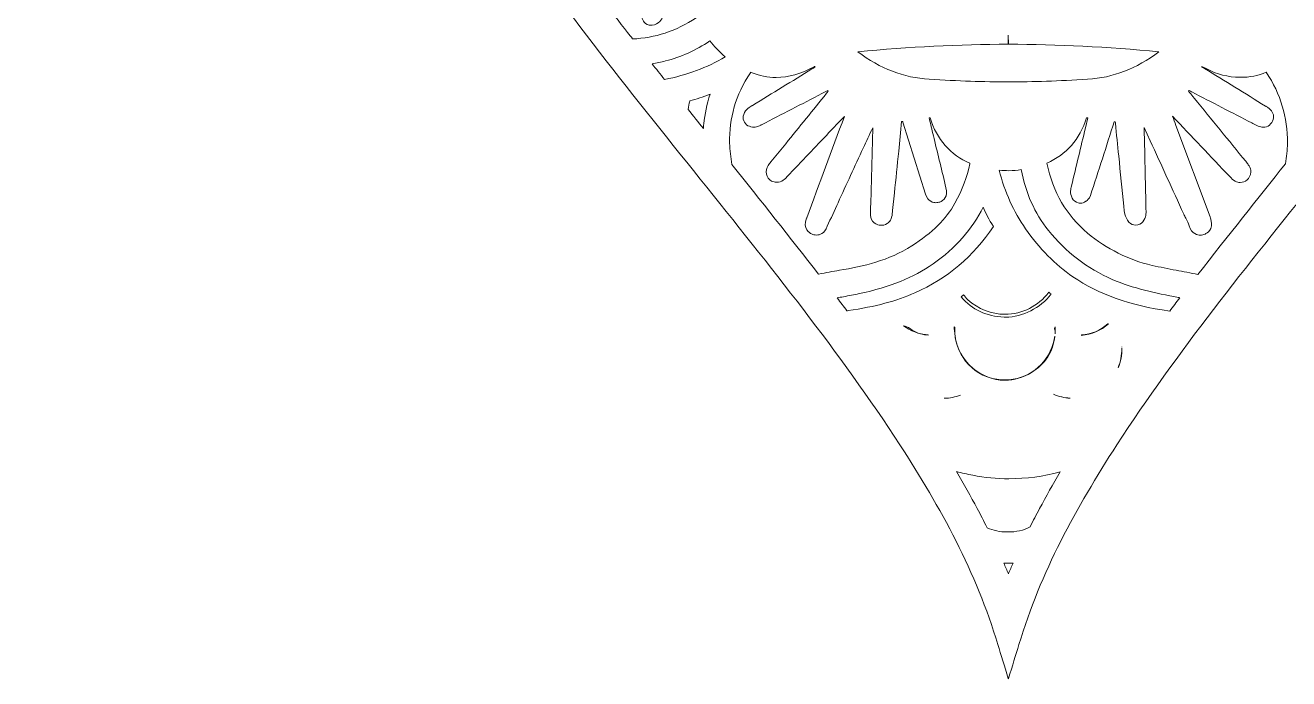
# Model space of a CAD drawing. Extents: x 316 to 1684, y -1896 to -103.
# Drawn here: x 316 to 1195, y -1896 to -1441 of the extents above; entities that cross this region are included whole.
import ezdxf

# ---------------------------------------------------------------- set-up
doc = ezdxf.new("R2010")
doc.units = 0
doc.header["$MEASUREMENT"] = 0
doc.layers.add('Layer 1', color=7, linetype='Continuous')

# ---------------------------------------------------------------- blocks, each defined once
blk = doc.blocks.new('block 3')
at = {"layer": 'Layer 1', "lineweight": 0}
for points, knots in [([(1673.34, -762.19), (1662.42, -742.79), (1645.38, -729.84), (1626.13, -719.8), (1579.9, -695.65), (1530.89, -691.29), (1480.17, -700.46), (1472.26, -701.9), (1464.42, -703.7), (1456.37, -704.91), (1469.08, -697.31), (1482.2, -690.52), (1494.42, -682.22), (1597.01, -612.54), (1651.13, -515.78), (1656.09, -391.82), (1657.77, -349.84), (1651.93, -308.69), (1637.06, -269.34), (1611.07, -200.51), (1565.67, -148.18), (1500.72, -113.18), (1495.34, -110.27), (1489.49, -108.12), (1483.74, -105.96), (1478.61, -104.02), (1473.29, -103.36), (1467.76, -104.63), (1456.24, -107.26), (1452.69, -116.14), (1459.89, -125.56), (1462.54, -129.04), (1465.99, -132.03), (1469.48, -134.71), (1504.07, -161.2), (1530.16, -194), (1547, -234.47), (1562.92, -272.75), (1566.44, -312.54), (1564.66, -353.22), (1563.42, -381.55), (1557.91, -408.97), (1544.9, -434.47), (1526.94, -469.68), (1498.13, -493.38), (1462.73, -508.99), (1403.63, -535.05), (1341.45, -548.51), (1276.91, -549.25), (1244.48, -549.61), (1212.44, -543.11), (1181.42, -534.64), (1141.75, -523.78), (1102.93, -524.67), (1063.01, -531.95), (1042.09, -535.75), (1021.1, -537.48), (1000.09, -537.46), (1000.09, -537.46), (999.91, -537.46), (999.91, -537.46), (978.9, -537.48), (957.91, -535.75), (936.99, -531.95), (897.07, -524.67), (858.25, -523.78), (818.58, -534.64), (787.56, -543.11), (755.52, -549.61), (723.09, -549.25), (658.55, -548.51), (596.37, -535.05), (537.27, -508.99), (501.87, -493.38), (473.06, -469.68), (455.1, -434.47), (442.09, -408.97), (436.58, -381.55), (435.34, -353.22), (433.56, -312.54), (437.08, -272.75), (453, -234.47), (469.84, -194), (495.93, -161.2), (530.52, -134.71), (534.01, -132.03), (537.46, -129.04), (540.11, -125.56), (547.31, -116.14), (543.76, -107.26), (532.24, -104.63), (526.71, -103.36), (521.39, -104.02), (516.26, -105.96), (510.51, -108.12), (504.66, -110.27), (499.28, -113.18), (434.33, -148.18), (388.93, -200.51), (362.94, -269.34), (348.07, -308.69), (342.23, -349.84), (343.91, -391.82), (348.87, -515.78), (402.99, -612.54), (505.58, -682.22), (517.8, -690.52), (530.92, -697.31), (543.63, -704.91), (535.58, -703.7), (527.74, -701.9), (519.83, -700.46), (469.11, -691.29), (420.1, -695.65), (373.87, -719.8), (354.62, -729.84), (337.58, -742.79), (326.66, -762.19), (315.82, -781.5), (317.18, -798.65), (331.61, -815.5), (368.81, -858.95), (417.78, -881), (472.89, -890.53), (504.31, -895.96), (535.11, -888.27), (565.83, -882.51), (590.21, -877.94), (614, -870.13), (639.08, -869.18), (649.66, -868.8), (660.2, -868.1), (670.74, -869.82), (672.19, -870.06), (673.96, -870.13), (674.55, -871.64), (675.23, -873.37), (673.43, -874.11), (672.36, -875.01), (668.06, -878.7), (663.71, -882.32), (659.38, -885.99), (620.72, -918.68), (588.9, -956.78), (568.23, -1003.36), (540.49, -1065.87), (541.29, -1129.7), (560.55, -1194.13), (578.08, -1252.81), (607.58, -1305.64), (640.94, -1356.5), (684.92, -1423.61), (735.47, -1485.8), (785.51, -1548.36), (833.7, -1608.6), (882.43, -1668.47), (924.51, -1733.3), (952.78, -1776.85), (977.69, -1822.09), (992.65, -1872.18), (994.88, -1879.62), (997.22, -1887), (999.91, -1895.78), (999.93, -1895.87), (999.96, -1895.94), (999.99, -1896.03), (999.99, -1896.01), (1000, -1896.01), (1000, -1896), (1000, -1896.01), (1000.01, -1896.01), (1000.01, -1896.03), (1000.04, -1895.94), (1000.07, -1895.87), (1000.09, -1895.78), (1002.78, -1887), (1005.12, -1879.62), (1007.35, -1872.18), (1022.31, -1822.09), (1047.22, -1776.85), (1075.49, -1733.3), (1117.57, -1668.47), (1166.3, -1608.6), (1214.49, -1548.36), (1264.53, -1485.8), (1315.08, -1423.61), (1359.06, -1356.5), (1392.42, -1305.64), (1421.92, -1252.81), (1439.45, -1194.13), (1458.71, -1129.7), (1459.51, -1065.87), (1431.77, -1003.36), (1411.1, -956.78), (1379.28, -918.68), (1340.63, -885.99), (1336.29, -882.32), (1331.94, -878.7), (1327.64, -875.01), (1326.57, -874.11), (1324.77, -873.37), (1325.45, -871.64), (1326.04, -870.13), (1327.81, -870.06), (1329.26, -869.82), (1339.8, -868.1), (1350.34, -868.8), (1360.92, -869.18), (1386, -870.13), (1409.79, -877.94), (1434.17, -882.51), (1464.89, -888.27), (1495.69, -895.96), (1527.11, -890.53), (1582.22, -881), (1631.19, -858.95), (1668.39, -815.5), (1682.82, -798.65), (1684.18, -781.5), (1673.34, -762.19)], [0, 0, 0, 0, 1, 1, 1, 2, 2, 2, 3, 3, 3, 4, 4, 4, 5, 5, 5, 6, 6, 6, 7, 7, 7, 8, 8, 8, 9, 9, 9, 10, 10, 10, 11, 11, 11, 12, 12, 12, 13, 13, 13, 14, 14, 14, 15, 15, 15, 16, 16, 16, 17, 17, 17, 18, 18, 18, 19, 19, 19, 20, 20, 20, 21, 21, 21, 22, 22, 22, 23, 23, 23, 24, 24, 24, 25, 25, 25, 26, 26, 26, 27, 27, 27, 28, 28, 28, 29, 29, 29, 30, 30, 30, 31, 31, 31, 32, 32, 32, 33, 33, 33, 34, 34, 34, 35, 35, 35, 36, 36, 36, 37, 37, 37, 38, 38, 38, 39, 39, 39, 40, 40, 40, 41, 41, 41, 42, 42, 42, 43, 43, 43, 44, 44, 44, 45, 45, 45, 46, 46, 46, 47, 47, 47, 48, 48, 48, 49, 49, 49, 50, 50, 50, 51, 51, 51, 52, 52, 52, 53, 53, 53, 54, 54, 54, 55, 55, 55, 56, 56, 56, 57, 57, 57, 58, 58, 58, 59, 59, 59, 60, 60, 60, 61, 61, 61, 62, 62, 62, 63, 63, 63, 64, 64, 64, 65, 65, 65, 66, 66, 66, 67, 67, 67, 68, 68, 68, 69, 69, 69, 70, 70, 70, 71, 71, 71, 72, 72, 72, 73, 73, 73, 73]), ([(718.11, -1423.96), (718.91, -1423.39), (719.71, -1422.8), (720.48, -1422.18), (720.48, -1422.18), (733.35, -1411.68), (733.35, -1411.68), (744.77, -1402.36), (756.59, -1392.72), (768.27, -1383.34), (768.75, -1382.95), (769.18, -1382.56), (769.59, -1382.17), (769.76, -1382.33), (769.93, -1382.49), (770.1, -1382.64), (769.87, -1383.04), (769.64, -1383.44), (769.45, -1383.81), (761.71, -1398.78), (753.97, -1413.75), (746.36, -1428.61), (746.36, -1428.61), (746.24, -1428.8), (746.24, -1428.8), (742.91, -1433.89), (745.36, -1437.72), (746.57, -1439.13), (747.76, -1440.53), (749.5, -1441.32), (751.32, -1441.32), (751.55, -1441.32), (751.79, -1441.31), (752.02, -1441.28), (756.94, -1440.72), (758.83, -1436.75), (759.45, -1435.45), (759.51, -1435.32), (759.56, -1435.2), (759.6, -1435.13), (766.46, -1424.02), (773.27, -1412.89), (780.08, -1401.75), (780.2, -1403.43), (780.37, -1405.12), (780.63, -1406.91), (778.22, -1416.71), (778.91, -1426.54), (782.68, -1436.18), (768.88, -1445.35), (754.06, -1450.27), (738.46, -1450.82), (737.31, -1449.35), (736.15, -1447.88), (735, -1446.4), (728.99, -1438.71), (723.29, -1431.3), (717.82, -1424.13), (717.91, -1424.07), (718.01, -1424.02), (718.11, -1423.96)], [0, 0, 0, 0, 1, 1, 1, 2, 2, 2, 3, 3, 3, 4, 4, 4, 5, 5, 5, 6, 6, 6, 7, 7, 7, 8, 8, 8, 9, 9, 9, 10, 10, 10, 11, 11, 11, 12, 12, 12, 13, 13, 13, 14, 14, 14, 15, 15, 15, 16, 16, 16, 17, 17, 17, 18, 18, 18, 19, 19, 19, 20, 20, 20, 20]), ([(999.91, -1448.25), (999.91, -1448.25), (1000.07, -1454.5), (1000.07, -1454.5), (1034.08, -1454.62), (1069.22, -1456.4), (1104.75, -1459.8), (1089.2, -1471.54), (1072.85, -1477.81), (1055.12, -1478.89), (1035.09, -1480.1), (1017.08, -1480.72), (999.94, -1480.8), (982.92, -1480.72), (964.91, -1480.1), (944.89, -1478.89), (927.15, -1477.81), (910.8, -1471.54), (895.25, -1459.8), (930.78, -1456.4), (965.92, -1454.62), (999.93, -1454.5), (999.93, -1454.5), (999.91, -1448.25), (999.91, -1448.25)], [0, 0, 0, 0, 1, 1, 1, 2, 2, 2, 3, 3, 3, 4, 4, 4, 5, 5, 5, 6, 6, 6, 7, 7, 7, 8, 8, 8, 8]), ([(761.36, -1466.17), (772.05, -1463.44), (782.41, -1458.77), (792.2, -1452.26), (795.12, -1456.03), (798.65, -1459.66), (802.89, -1463.25), (790.3, -1470.88), (776.43, -1476.07), (760.65, -1479.04), (757.77, -1475.41), (754.9, -1471.77), (752.04, -1468.13), (755.16, -1467.62), (758.27, -1466.97), (761.36, -1466.17)], [0, 0, 0, 0, 1, 1, 1, 2, 2, 2, 3, 3, 3, 4, 4, 4, 5, 5, 5, 5]), ([(806.02, -1523.4), (805.52, -1505.93), (810.24, -1489.9), (820.46, -1474.42), (820.55, -1474.28), (820.63, -1474.17), (820.7, -1474.07), (820.79, -1474.1), (820.89, -1474.14), (821, -1474.19), (826.66, -1476.46), (832.49, -1477.62), (838.35, -1477.62), (846.96, -1477.62), (855.85, -1475.11), (864.78, -1470.15), (864.92, -1470.07), (865.07, -1469.99), (865.21, -1469.91), (865.27, -1470.12), (865.35, -1470.32), (865.41, -1470.53), (864.65, -1470.93), (863.95, -1471.35), (863.29, -1471.75), (849.52, -1480.18), (835.75, -1488.6), (822, -1497.07), (821.85, -1497.16), (821.69, -1497.24), (821.53, -1497.33), (820.15, -1498.07), (817.28, -1499.6), (815.81, -1503.34), (814.62, -1506.34), (815.91, -1509.74), (818.78, -1511.21), (820.1, -1511.89), (821.49, -1512.23), (822.9, -1512.23), (824.14, -1512.23), (825.21, -1511.96), (826.08, -1511.63), (826.94, -1511.29), (827.61, -1510.89), (828.04, -1510.64), (828.04, -1510.64), (828.25, -1510.51), (828.25, -1510.51), (842.24, -1503.33), (856.22, -1496.11), (870.2, -1488.89), (870.2, -1488.89), (873.34, -1487.27), (873.34, -1487.27), (873.61, -1487.13), (873.92, -1486.96), (874.23, -1486.79), (874.37, -1486.96), (874.51, -1487.12), (874.65, -1487.29), (874.15, -1487.83), (873.76, -1488.31), (873.5, -1488.63), (864.07, -1500.37), (854.38, -1512.24), (845.01, -1523.72), (845.01, -1523.72), (834.65, -1536.43), (834.65, -1536.43), (834.02, -1537.2), (833.41, -1537.99), (832.84, -1538.81), (831.56, -1540.63), (831.1, -1542.87), (831.58, -1544.95), (832.05, -1546.96), (833.38, -1548.7), (835.24, -1549.71), (836.27, -1550.27), (837.47, -1550.57), (838.71, -1550.57), (840.3, -1550.57), (841.95, -1550.08), (843.24, -1549.21), (844.42, -1548.42), (845.27, -1547.51), (845.9, -1546.84), (845.9, -1546.84), (857.38, -1534.71), (857.38, -1534.71), (866.69, -1524.88), (876.29, -1514.75), (885.84, -1504.79), (877.11, -1528.23), (868.38, -1551.67), (859.61, -1575.23), (859.61, -1575.23), (859.48, -1575.55), (859.48, -1575.55), (856.39, -1583.01), (861.84, -1585.97), (862.95, -1586.48), (864.1, -1587.02), (865.27, -1587.28), (866.44, -1587.28), (867.45, -1587.28), (868.87, -1587.08), (870.26, -1586.22), (871.64, -1585.37), (873, -1583.85), (873.89, -1581.2), (873.89, -1581.2), (873.9, -1581.11), (873.9, -1581.11), (876.47, -1575.73), (879.02, -1570.25), (881.46, -1564.82), (887.17, -1552.14), (893.15, -1539.3), (898.94, -1526.88), (901.15, -1522.15), (903.35, -1517.42), (905.55, -1512.68), (905.55, -1512.68), (904.32, -1565.69), (904.32, -1565.69), (904.21, -1566.1), (904.14, -1566.53), (904.12, -1566.98), (904.11, -1567.22), (904.09, -1567.46), (904.07, -1567.7), (904, -1568.49), (903.92, -1569.47), (904, -1570.59), (903.99, -1570.71), (903.98, -1570.83), (903.97, -1570.96), (903.2, -1579.29), (909.46, -1580.35), (910.72, -1580.48), (911.03, -1580.51), (911.31, -1580.52), (911.59, -1580.52), (912.18, -1580.52), (913.98, -1580.42), (915.66, -1579.36), (917.36, -1578.3), (918.94, -1576.27), (919.14, -1572.41), (919.14, -1572.41), (919.15, -1572.27), (919.15, -1572.27), (919.4, -1571.4), (919.44, -1570.67), (919.45, -1570.24), (919.45, -1570.24), (920.7, -1558.02), (920.7, -1558.02), (921.69, -1548.36), (922.67, -1538.7), (923.65, -1529.03), (924.35, -1522.15), (925.04, -1515.27), (925.65, -1508.37), (925.9, -1508.36), (926.15, -1508.36), (926.39, -1508.34), (926.44, -1508.5), (926.48, -1508.67), (926.53, -1508.83), (926.53, -1508.83), (942.41, -1558.75), (942.41, -1558.75), (943.97, -1564.21), (947.96, -1564.79), (949.6, -1564.79), (950.47, -1564.79), (951.34, -1564.64), (952.21, -1564.33), (954.72, -1563.43), (958.46, -1560.35), (956.55, -1554.4), (953.8, -1542.98), (951.04, -1531.57), (948.28, -1520.15), (948.28, -1520.15), (947.81, -1518.19), (947.81, -1518.19), (946.8, -1514.01), (945.78, -1509.84), (944.76, -1505.66), (945, -1505.68), (945.23, -1505.72), (945.46, -1505.74), (950.32, -1520.83), (959.63, -1531.46), (973.21, -1537.4), (973.21, -1537.4), (973.17, -1537.65), (973.17, -1537.65), (971.4, -1546.79), (968, -1555.78), (962.79, -1565.13), (956.52, -1576.39), (947.23, -1585.57), (932.69, -1594.87), (916.75, -1605.07), (899.08, -1609.05), (882.36, -1611.84), (877.94, -1612.57), (872.96, -1613.43), (867.94, -1614.51), (847.95, -1588.96), (827.5, -1563.22), (807.59, -1538.19), (806.69, -1533.3), (806.16, -1528.33), (806.02, -1523.4)], [0, 0, 0, 0, 1, 1, 1, 2, 2, 2, 3, 3, 3, 4, 4, 4, 5, 5, 5, 6, 6, 6, 7, 7, 7, 8, 8, 8, 9, 9, 9, 10, 10, 10, 11, 11, 11, 12, 12, 12, 13, 13, 13, 14, 14, 14, 15, 15, 15, 16, 16, 16, 17, 17, 17, 18, 18, 18, 19, 19, 19, 20, 20, 20, 21, 21, 21, 22, 22, 22, 23, 23, 23, 24, 24, 24, 25, 25, 25, 26, 26, 26, 27, 27, 27, 28, 28, 28, 29, 29, 29, 30, 30, 30, 31, 31, 31, 32, 32, 32, 33, 33, 33, 34, 34, 34, 35, 35, 35, 36, 36, 36, 37, 37, 37, 38, 38, 38, 39, 39, 39, 40, 40, 40, 41, 41, 41, 42, 42, 42, 43, 43, 43, 44, 44, 44, 45, 45, 45, 46, 46, 46, 47, 47, 47, 48, 48, 48, 49, 49, 49, 50, 50, 50, 51, 51, 51, 52, 52, 52, 53, 53, 53, 54, 54, 54, 55, 55, 55, 56, 56, 56, 57, 57, 57, 58, 58, 58, 59, 59, 59, 60, 60, 60, 61, 61, 61, 62, 62, 62, 63, 63, 63, 64, 64, 64, 65, 65, 65, 66, 66, 66, 67, 67, 67, 68, 68, 68, 69, 69, 69, 70, 70, 70, 71, 71, 71, 72, 72, 72, 73, 73, 73, 73]), ([(1192.79, -1537.72), (1173.85, -1561.53), (1152.56, -1588.3), (1131.85, -1614.78), (1126.8, -1613.66), (1121.74, -1612.71), (1116.8, -1611.79), (1111.25, -1610.75), (1105.51, -1609.67), (1099.99, -1608.39), (1083.42, -1604.52), (1068.32, -1596.97), (1055.12, -1585.94), (1040.37, -1573.6), (1031.12, -1557.66), (1026.86, -1537.24), (1040.3, -1531.38), (1049.54, -1520.81), (1054.41, -1505.75), (1054.7, -1505.73), (1054.99, -1505.69), (1055.28, -1505.66), (1055.28, -1505.66), (1053.59, -1512.7), (1053.59, -1512.7), (1050.37, -1526.12), (1047.15, -1539.53), (1043.96, -1552.96), (1043.96, -1552.96), (1043.85, -1553.38), (1043.85, -1553.38), (1043.44, -1554.89), (1042.59, -1558.02), (1044.38, -1561.68), (1045.21, -1563.36), (1046.79, -1564.55), (1048.62, -1564.98), (1049.08, -1565.08), (1049.54, -1565.13), (1050, -1565.13), (1051.4, -1565.13), (1052.79, -1564.66), (1053.91, -1563.8), (1053.91, -1563.8), (1054.09, -1563.67), (1054.09, -1563.67), (1054.78, -1563.21), (1056.4, -1562.12), (1057.14, -1559.85), (1062.67, -1542.73), (1068.17, -1525.59), (1073.64, -1508.44), (1073.88, -1508.46), (1074.13, -1508.46), (1074.37, -1508.48), (1074.4, -1508.91), (1074.43, -1509.29), (1074.46, -1509.55), (1075.24, -1517.15), (1076.01, -1524.76), (1076.77, -1532.36), (1077.94, -1543.95), (1079.11, -1555.54), (1080.33, -1567.12), (1080.37, -1567.49), (1080.4, -1567.87), (1080.43, -1568.26), (1080.62, -1570.81), (1080.9, -1574.67), (1083.89, -1578.23), (1085.07, -1579.64), (1086.83, -1580.46), (1088.67, -1580.46), (1088.67, -1580.46), (1088.73, -1580.46), (1088.73, -1580.46), (1090.59, -1580.44), (1092.35, -1579.6), (1093.53, -1578.15), (1096.04, -1575.06), (1095.85, -1571.84), (1095.76, -1570.3), (1095.76, -1570.3), (1095.73, -1569.86), (1095.73, -1569.86), (1095.56, -1561.4), (1095.37, -1552.94), (1095.18, -1544.48), (1094.95, -1533.8), (1094.72, -1523.12), (1094.49, -1512.44), (1094.49, -1512.44), (1098.7, -1521.65), (1098.7, -1521.65), (1106.46, -1538.66), (1114.22, -1555.67), (1122.02, -1572.67), (1122.49, -1573.67), (1122.98, -1574.66), (1123.48, -1575.65), (1124.39, -1577.45), (1125.24, -1579.15), (1125.76, -1580.79), (1127.62, -1586.68), (1131.86, -1587.32), (1133.6, -1587.32), (1134.73, -1587.32), (1135.85, -1587.08), (1136.94, -1586.59), (1137.99, -1586.12), (1143.08, -1583.46), (1140.93, -1576.53), (1140.93, -1576.53), (1140.86, -1576.28), (1140.86, -1576.28), (1140.72, -1575.75), (1140.53, -1575.22), (1140.33, -1574.7), (1140.33, -1574.7), (1116.61, -1511.02), (1116.61, -1511.02), (1115.82, -1508.9), (1115.02, -1506.79), (1114.22, -1504.67), (1127.48, -1518.65), (1140.74, -1532.63), (1154, -1546.6), (1154, -1546.6), (1154.26, -1546.88), (1154.26, -1546.88), (1155.03, -1547.7), (1156.18, -1548.95), (1157.87, -1549.82), (1158.99, -1550.39), (1160.16, -1550.69), (1161.36, -1550.69), (1164.59, -1550.69), (1168.26, -1548.4), (1168.68, -1543.38), (1168.8, -1541.87), (1168.38, -1540.38), (1167.49, -1539.16), (1167.49, -1539.16), (1166.93, -1538.39), (1166.93, -1538.39), (1166.38, -1537.62), (1165.79, -1536.8), (1165.15, -1536.01), (1153.25, -1521.39), (1141.35, -1506.78), (1129.44, -1492.18), (1129.44, -1492.18), (1128.41, -1490.91), (1128.41, -1490.91), (1127.43, -1489.69), (1126.41, -1488.44), (1125.32, -1487.21), (1125.47, -1487.04), (1125.61, -1486.87), (1125.76, -1486.7), (1126.34, -1487.05), (1126.91, -1487.35), (1127.42, -1487.61), (1127.42, -1487.61), (1127.63, -1487.72), (1127.63, -1487.72), (1141.59, -1494.93), (1155.55, -1502.12), (1169.51, -1509.31), (1169.51, -1509.31), (1170.11, -1509.62), (1170.11, -1509.62), (1171.38, -1510.27), (1172.64, -1510.92), (1173.92, -1511.52), (1175.06, -1512.04), (1176.17, -1512.3), (1177.3, -1512.3), (1180.53, -1512.3), (1183.27, -1510.16), (1184.28, -1506.86), (1184.7, -1505.49), (1184.63, -1504.03), (1184.1, -1502.7), (1182.92, -1499.76), (1180.55, -1498.46), (1179.28, -1497.76), (1179.14, -1497.68), (1178.99, -1497.6), (1178.85, -1497.52), (1164.75, -1488.84), (1150.63, -1480.17), (1136.51, -1471.52), (1135.95, -1471.18), (1135.28, -1470.79), (1134.54, -1470.43), (1134.58, -1470.28), (1134.64, -1470.13), (1134.68, -1469.98), (1142.23, -1474.35), (1149.89, -1476.79), (1157.96, -1477.42), (1159.2, -1477.51), (1160.45, -1477.56), (1161.67, -1477.56), (1167.78, -1477.56), (1173.72, -1476.39), (1179.48, -1474.05), (1189.53, -1489.25), (1194.22, -1505.04), (1194.22, -1523.44), (1194.12, -1528.14), (1193.64, -1532.94), (1192.79, -1537.72)], [0, 0, 0, 0, 1, 1, 1, 2, 2, 2, 3, 3, 3, 4, 4, 4, 5, 5, 5, 6, 6, 6, 7, 7, 7, 8, 8, 8, 9, 9, 9, 10, 10, 10, 11, 11, 11, 12, 12, 12, 13, 13, 13, 14, 14, 14, 15, 15, 15, 16, 16, 16, 17, 17, 17, 18, 18, 18, 19, 19, 19, 20, 20, 20, 21, 21, 21, 22, 22, 22, 23, 23, 23, 24, 24, 24, 25, 25, 25, 26, 26, 26, 27, 27, 27, 28, 28, 28, 29, 29, 29, 30, 30, 30, 31, 31, 31, 32, 32, 32, 33, 33, 33, 34, 34, 34, 35, 35, 35, 36, 36, 36, 37, 37, 37, 38, 38, 38, 39, 39, 39, 40, 40, 40, 41, 41, 41, 42, 42, 42, 43, 43, 43, 44, 44, 44, 45, 45, 45, 46, 46, 46, 47, 47, 47, 48, 48, 48, 49, 49, 49, 50, 50, 50, 51, 51, 51, 52, 52, 52, 53, 53, 53, 54, 54, 54, 55, 55, 55, 56, 56, 56, 57, 57, 57, 58, 58, 58, 59, 59, 59, 60, 60, 60, 61, 61, 61, 62, 62, 62, 63, 63, 63, 64, 64, 64, 65, 65, 65, 66, 66, 66, 67, 67, 67, 68, 68, 68, 69, 69, 69, 70, 70, 70, 71, 71, 71, 71]), ([(777.17, -1499.92), (777.48, -1497.9), (777.82, -1496), (778.19, -1494.16), (778.21, -1494.08), (778.22, -1494), (778.24, -1493.93), (778.25, -1493.93), (778.25, -1493.92), (778.26, -1493.92), (782.81, -1492.74), (787.47, -1491.22), (792.46, -1489.27), (790.17, -1496.37), (788.69, -1503.23), (788, -1510), (787.89, -1511.07), (787.8, -1512.14), (787.72, -1513.21), (784.2, -1508.78), (780.68, -1504.35), (777.17, -1499.92)], [0, 0, 0, 0, 1, 1, 1, 2, 2, 2, 3, 3, 3, 4, 4, 4, 5, 5, 5, 6, 6, 6, 7, 7, 7, 7]), ([(1044.82, -1616.27), (1032.44, -1607.79), (1021.69, -1596.89), (1011.96, -1582.96), (1003.56, -1570.9), (997.52, -1557.52), (993.55, -1542.17), (996.04, -1542.41), (998.26, -1542.52), (1000.36, -1542.52), (1003.42, -1542.52), (1006.22, -1542.28), (1008.91, -1541.78), (1011.94, -1557.87), (1018.31, -1572.09), (1027.85, -1584.04), (1039.86, -1599.08), (1054.81, -1610.56), (1072.28, -1618.15), (1086.96, -1624.52), (1102.36, -1627.73), (1118.17, -1630.72), (1118.55, -1630.79), (1118.93, -1630.87), (1119.31, -1630.94), (1116.9, -1634.07), (1114.54, -1637.15), (1112.25, -1640.17), (1084.49, -1636.33), (1062.99, -1628.7), (1044.82, -1616.27)], [0, 0, 0, 0, 1, 1, 1, 2, 2, 2, 3, 3, 3, 4, 4, 4, 5, 5, 5, 6, 6, 6, 7, 7, 7, 8, 8, 8, 9, 9, 9, 10, 10, 10, 10]), ([(887.62, -1639.99), (885.39, -1637.06), (883.11, -1634.08), (880.78, -1631.05), (882.27, -1630.77), (883.76, -1630.49), (885.23, -1630.21), (888.91, -1629.52), (892.58, -1628.83), (896.23, -1628.05), (917.67, -1623.49), (933.98, -1616.93), (947.55, -1607.38), (963.12, -1596.4), (974.83, -1583.14), (982.49, -1567.83), (984.18, -1572.18), (986.45, -1576.5), (989.6, -1581.37), (975.58, -1602.29), (957.71, -1617.37), (934.98, -1627.49), (921.98, -1633.28), (907.64, -1637.1), (888.51, -1639.87), (888.21, -1639.91), (887.92, -1639.95), (887.62, -1639.99)], [0, 0, 0, 0, 1, 1, 1, 2, 2, 2, 3, 3, 3, 4, 4, 4, 5, 5, 5, 6, 6, 6, 7, 7, 7, 8, 8, 8, 9, 9, 9, 9]), ([(998.05, -1644.4), (997.72, -1644.4), (997.4, -1644.39), (997.16, -1644.38), (984.66, -1643.88), (974.83, -1639.28), (967.16, -1630.32), (967.76, -1629.82), (968.32, -1629.32), (968.84, -1628.84), (969.58, -1629.96), (970.49, -1631.23), (971.7, -1632.32), (978.95, -1638.84), (988.18, -1642.43), (997.7, -1642.43), (1009.73, -1642.43), (1020.87, -1636.75), (1028.07, -1627.09), (1028.62, -1627.51), (1029.18, -1627.92), (1029.76, -1628.3), (1022.09, -1638.26), (1010.07, -1644.4), (998.05, -1644.4)], [0, 0, 0, 0, 1, 1, 1, 2, 2, 2, 3, 3, 3, 4, 4, 4, 5, 5, 5, 6, 6, 6, 7, 7, 7, 8, 8, 8, 8]), ([(944.09, -1657.05), (937.42, -1656.18), (931.74, -1654), (926.92, -1650.46), (928.52, -1650.59), (930.12, -1651.3), (931.8, -1652.61), (934.99, -1655.11), (939.01, -1656.47), (944.06, -1656.75), (944.07, -1656.85), (944.08, -1656.95), (944.09, -1657.05)], [0, 0, 0, 0, 1, 1, 1, 2, 2, 2, 3, 3, 3, 4, 4, 4, 4]), ([(992.03, -1687.68), (993.86, -1687.97), (995.72, -1688.11), (997.55, -1688.11), (1013.16, -1688.11), (1026.96, -1677.68), (1031.13, -1662.76), (1031.13, -1662.76), (1031.4, -1661.83), (1031.4, -1661.83), (1031.75, -1660.65), (1032.16, -1659.26), (1032.39, -1657.74), (1031.18, -1668.35), (1025.58, -1677.08), (1015.97, -1683.02), (1010.36, -1686.5), (1004, -1688.33), (997.6, -1688.33), (980.12, -1688.33), (965.17, -1675.12), (962.84, -1657.6), (962.48, -1654.94), (962.31, -1652.92), (962.34, -1651.2), (962.45, -1651.3), (962.56, -1651.4), (962.68, -1651.5), (962.66, -1651.71), (962.64, -1651.94), (962.64, -1652.17), (962.14, -1669.46), (975.05, -1685.06), (992.03, -1687.68)], [0, 0, 0, 0, 1, 1, 1, 2, 2, 2, 3, 3, 3, 4, 4, 4, 5, 5, 5, 6, 6, 6, 7, 7, 7, 8, 8, 8, 9, 9, 9, 10, 10, 10, 11, 11, 11, 11]), ([(1032.3, -1653.15), (1032.12, -1652.32), (1032.03, -1651.88), (1032.59, -1651.23), (1032.67, -1652.84), (1032.65, -1654.42), (1032.55, -1655.96), (1032.57, -1655.04), (1032.51, -1654.1), (1032.3, -1653.15)], [0, 0, 0, 0, 1, 1, 1, 2, 2, 2, 3, 3, 3, 3]), ([(1050.81, -1657.16), (1050.81, -1657.16), (1050.81, -1656.82), (1050.81, -1656.82), (1057.78, -1656.44), (1064.07, -1653.77), (1069.19, -1649), (1069.32, -1649.06), (1069.47, -1649.11), (1069.61, -1649.16), (1064.36, -1653.8), (1058.05, -1656.48), (1050.81, -1657.16)], [0, 0, 0, 0, 1, 1, 1, 2, 2, 2, 3, 3, 3, 4, 4, 4, 4]), ([(1079, -1666.02), (1079.06, -1670.71), (1078.19, -1675.38), (1076.36, -1679.72), (1078.01, -1675.56), (1078.93, -1670.94), (1079, -1666.02)], [0, 0, 0, 0, 1, 1, 1, 2, 2, 2, 2]), ([(1079.02, -1665.02), (1079.02, -1665.12), (1079.01, -1665.21), (1079.01, -1665.3), (1079.01, -1665.3), (1079.01, -1665.03), (1079.01, -1665.03), (1079.01, -1665.03), (1079.01, -1665.02), (1079.02, -1665.02)], [0, 0, 0, 0, 1, 1, 1, 2, 2, 2, 3, 3, 3, 3]), ([(966.68, -1698.69), (963.03, -1700.09), (959.23, -1700.85), (955.31, -1700.88), (959.19, -1700.8), (963, -1700.06), (966.68, -1698.69)], [0, 0, 0, 0, 1, 1, 1, 2, 2, 2, 2]), ([(1031.36, -1698.09), (1035.14, -1699.63), (1039.01, -1700.53), (1042.93, -1700.79), (1038.88, -1700.61), (1035.05, -1699.72), (1031.36, -1698.09)], [0, 0, 0, 0, 1, 1, 1, 2, 2, 2, 2]), ([(999.41, -1793.92), (994.09, -1793.91), (989.32, -1792.91), (985.2, -1790.95), (982.9, -1786.34), (980.58, -1781.86), (978.29, -1777.59), (973.76, -1769.16), (968.91, -1760.54), (963.8, -1751.83), (967.53, -1752.83), (971.34, -1753.71), (975.21, -1754.47), (983.46, -1756.07), (991.92, -1756.88), (1000.36, -1756.88), (1012.43, -1756.88), (1024.38, -1755.27), (1036.07, -1752.07), (1031.01, -1760.69), (1026.2, -1769.23), (1021.71, -1777.59), (1019.45, -1781.8), (1017.22, -1786.11), (1015.05, -1790.42), (1010.65, -1792.74), (1005.41, -1793.92), (999.41, -1793.92)], [0, 0, 0, 0, 1, 1, 1, 2, 2, 2, 3, 3, 3, 4, 4, 4, 5, 5, 5, 6, 6, 6, 7, 7, 7, 8, 8, 8, 9, 9, 9, 9]), ([(999.59, -1815.67), (1000.79, -1815.67), (1002.01, -1815.63), (1003.23, -1815.54), (1002.14, -1818), (1001.07, -1820.48), (1000, -1822.98), (998.94, -1820.49), (997.87, -1818.04), (996.79, -1815.6), (997.72, -1815.65), (998.65, -1815.67), (999.59, -1815.67)], [0, 0, 0, 0, 1, 1, 1, 2, 2, 2, 3, 3, 3, 4, 4, 4, 4])]:
    blk.add_open_spline(points, degree=3, knots=knots, dxfattribs=at)
blk = doc.blocks.new('block 2')
at = {"layer": 'Layer 1'}
blk.add_blockref('block 3', (0, 0), dxfattribs=at)

msp = doc.modelspace()

# ---------------------------------------------------------------- block references
at = {"layer": 'Layer 1'}
msp.add_blockref('block 2', (0, 0), dxfattribs=at)

doc.saveas('drawing.dxf')
